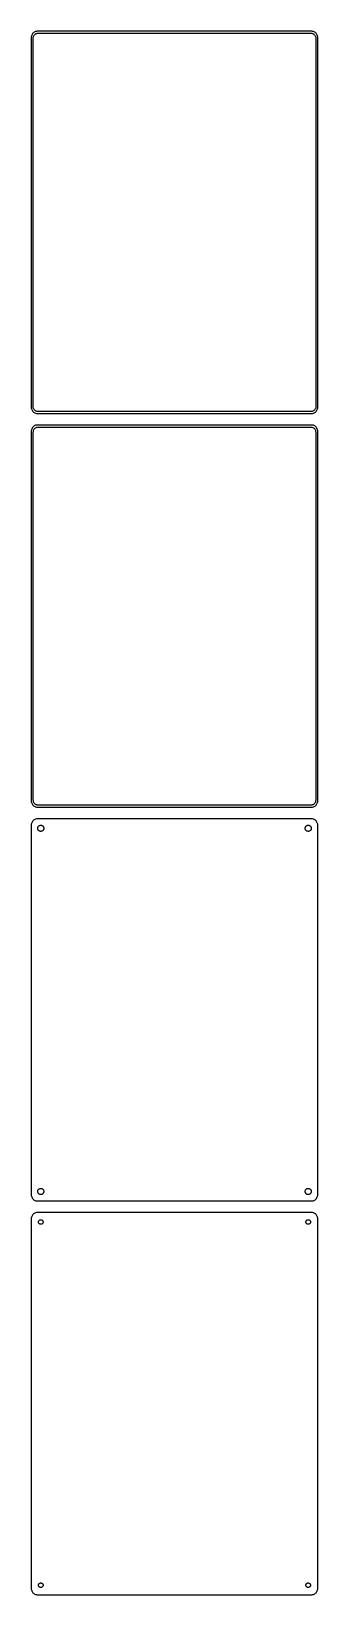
# Model space of a CAD drawing. Header units: metres. Extents: x -112 to 112, y 777 to 2004.
import ezdxf

# ---------------------------------------------------------------- set-up
doc = ezdxf.new("R2010")
doc.units = ezdxf.units.M

msp = doc.modelspace()

# ---------------------------------------------------------------- linework, layer by layer
for p, q in [((-112.343, 2000.24), (-112.461, 1999.63)), ((-112.149, 2000.84), (-112.343, 2000.24)), ((-111.882, 2001.41), (-112.149, 2000.84)), ((-111.545, 2001.94), (-111.882, 2001.41)), ((-111.145, 2002.42), (-111.545, 2001.94)), ((-110.687, 2002.85), (-111.145, 2002.42)), ((-110.719, 1999.97), (-110.505, 2000.43)), ((-110.179, 2003.22), (-110.687, 2002.85)), ((-110.505, 2000.43), (-110.236, 2000.85)), ((-110.236, 2000.85), (-109.916, 2001.24)), ((-109.629, 2003.52), (-110.179, 2003.22)), ((-109.916, 2001.24), (-109.55, 2001.58)), ((-109.045, 2003.76), (-109.629, 2003.52)), ((-109.55, 2001.58), (-109.143, 2001.88)), ((-109.143, 2001.88), (-108.703, 2002.12)), ((-108.437, 2003.91), (-109.045, 2003.76)), ((-108.703, 2002.12), (-108.236, 2002.3)), ((-107.814, 2003.99), (-108.437, 2003.91)), ((-108.236, 2002.3), (-107.75, 2002.43)), ((107.814, 2003.99), (-107.814, 2003.99)), ((-107.75, 2002.43), (-107.251, 2002.49)), ((-107.251, 2002.49), (107.251, 2002.49)), ((107.251, 2002.49), (107.75, 2002.43)), ((107.75, 2002.43), (108.236, 2002.3)), ((108.437, 2003.91), (107.814, 2003.99)), ((108.236, 2002.3), (108.703, 2002.12)), ((109.045, 2003.76), (108.437, 2003.91)), ((108.703, 2002.12), (109.143, 2001.88)), ((109.629, 2003.52), (109.045, 2003.76)), ((109.143, 2001.88), (109.55, 2001.58)), ((109.55, 2001.58), (109.916, 2001.24)), ((110.179, 2003.22), (109.629, 2003.52)), ((109.916, 2001.24), (110.236, 2000.85)), ((110.687, 2002.85), (110.179, 2003.22)), ((110.236, 2000.85), (110.505, 2000.43)), ((110.505, 2000.43), (110.719, 1999.97)), ((111.145, 2002.42), (110.687, 2002.85)), ((111.545, 2001.94), (111.145, 2002.42)), ((111.882, 2001.41), (111.545, 2001.94)), ((112.149, 2000.84), (111.882, 2001.41)), ((112.343, 2000.24), (112.149, 2000.84)), ((112.461, 1999.63), (112.343, 2000.24)), ((-112.461, 1999.63), (-112.5, 1999)), ((-112.5, 1999), (-112.5, 1709)), ((-111, 1998.5), (-110.968, 1999)), ((-111, 1709.5), (-111, 1998.5)), ((-110.968, 1999), (-110.874, 1999.49)), ((-110.874, 1999.49), (-110.719, 1999.97)), ((110.719, 1999.97), (110.874, 1999.49)), ((110.874, 1999.49), (110.968, 1999)), ((110.968, 1999), (111, 1998.5)), ((111, 1998.5), (111, 1709.5)), ((112.5, 1999), (112.461, 1999.63)), ((112.5, 1709), (112.5, 1999)), ((-112.5, 1709), (-112.461, 1708.37)), ((-112.461, 1708.37), (-112.343, 1707.76)), ((-112.343, 1707.76), (-112.149, 1707.16)), ((-112.149, 1707.16), (-111.882, 1706.59)), ((-111.882, 1706.59), (-111.545, 1706.06)), ((-111.545, 1706.06), (-111.145, 1705.58)), ((-111.145, 1705.58), (-110.687, 1705.15)), ((-110.968, 1709), (-111, 1709.5)), ((-110.874, 1708.51), (-110.968, 1709)), ((-110.719, 1708.03), (-110.874, 1708.51)), ((-110.505, 1707.57), (-110.719, 1708.03)), ((-110.236, 1707.15), (-110.505, 1707.57)), ((-109.916, 1706.76), (-110.236, 1707.15)), ((-109.55, 1706.42), (-109.916, 1706.76)), ((-109.143, 1706.12), (-109.55, 1706.42)), ((-108.703, 1705.88), (-109.143, 1706.12)), ((-108.236, 1705.7), (-108.703, 1705.88)), ((-107.75, 1705.57), (-108.236, 1705.7)), ((-107.251, 1705.51), (-107.75, 1705.57)), ((107.251, 1705.51), (-107.251, 1705.51)), ((107.75, 1705.57), (107.251, 1705.51)), ((108.236, 1705.7), (107.75, 1705.57)), ((108.703, 1705.88), (108.236, 1705.7)), ((109.143, 1706.12), (108.703, 1705.88)), ((109.55, 1706.42), (109.143, 1706.12)), ((109.916, 1706.76), (109.55, 1706.42)), ((110.236, 1707.15), (109.916, 1706.76)), ((110.505, 1707.57), (110.236, 1707.15)), ((110.719, 1708.03), (110.505, 1707.57)), ((110.687, 1705.15), (111.145, 1705.58)), ((110.874, 1708.51), (110.719, 1708.03)), ((110.968, 1709), (110.874, 1708.51)), ((111, 1709.5), (110.968, 1709)), ((111.145, 1705.58), (111.545, 1706.06)), ((111.545, 1706.06), (111.882, 1706.59)), ((111.882, 1706.59), (112.149, 1707.16)), ((112.149, 1707.16), (112.343, 1707.76)), ((112.343, 1707.76), (112.461, 1708.37)), ((112.461, 1708.37), (112.5, 1709)), ((-111.145, 1693.42), (-111.545, 1692.94)), ((-110.687, 1693.85), (-111.145, 1693.42)), ((-110.687, 1705.15), (-110.179, 1704.78)), ((-110.179, 1694.22), (-110.687, 1693.85)), ((-110.179, 1704.78), (-109.629, 1704.48)), ((-109.629, 1694.52), (-110.179, 1694.22)), ((-109.629, 1704.48), (-109.045, 1704.24)), ((-109.045, 1694.76), (-109.629, 1694.52)), ((-109.045, 1704.24), (-108.437, 1704.09)), ((-108.437, 1694.91), (-109.045, 1694.76)), ((-108.437, 1704.09), (-107.814, 1704.01)), ((-107.814, 1694.99), (-108.437, 1694.91)), ((-108.197, 1693.18), (-107.726, 1693.3)), ((-107.814, 1704.01), (107.814, 1704.01)), ((107.814, 1694.99), (-107.814, 1694.99)), ((-107.726, 1693.3), (-107.243, 1693.36)), ((-107.243, 1693.36), (107.243, 1693.36)), ((107.243, 1693.36), (107.726, 1693.3)), ((107.726, 1693.3), (108.197, 1693.18)), ((107.814, 1704.01), (108.437, 1704.09)), ((108.437, 1694.91), (107.814, 1694.99)), ((108.437, 1704.09), (109.045, 1704.24)), ((109.045, 1694.76), (108.437, 1694.91)), ((109.045, 1704.24), (109.629, 1704.48)), ((109.629, 1694.52), (109.045, 1694.76)), ((109.629, 1704.48), (110.179, 1704.78)), ((110.179, 1694.22), (109.629, 1694.52)), ((110.179, 1704.78), (110.687, 1705.15)), ((110.687, 1693.85), (110.179, 1694.22)), ((111.145, 1693.42), (110.687, 1693.85)), ((111.545, 1692.94), (111.145, 1693.42)), ((-112.461, 1690.63), (-112.5, 1690)), ((-112.5, 1690), (-112.5, 1400)), ((-112.343, 1691.24), (-112.461, 1690.63)), ((-112.149, 1691.84), (-112.343, 1691.24)), ((-111.882, 1692.41), (-112.149, 1691.84)), ((-111.545, 1692.94), (-111.882, 1692.41)), ((-110.873, 1689.5), (-110.842, 1689.99)), ((-110.873, 1400.5), (-110.873, 1689.5)), ((-110.842, 1689.99), (-110.751, 1690.46)), ((-110.751, 1690.46), (-110.601, 1690.93)), ((-110.601, 1690.93), (-110.394, 1691.37)), ((-110.394, 1691.37), (-110.133, 1691.78)), ((-110.133, 1691.78), (-109.823, 1692.15)), ((-109.823, 1692.15), (-109.469, 1692.48)), ((-109.469, 1692.48), (-109.075, 1692.77)), ((-109.075, 1692.77), (-108.649, 1693)), ((-108.649, 1693), (-108.197, 1693.18)), ((108.197, 1693.18), (108.649, 1693)), ((108.649, 1693), (109.075, 1692.77)), ((109.075, 1692.77), (109.469, 1692.48)), ((109.469, 1692.48), (109.823, 1692.15)), ((109.823, 1692.15), (110.133, 1691.78)), ((110.133, 1691.78), (110.394, 1691.37)), ((110.394, 1691.37), (110.601, 1690.93)), ((110.601, 1690.93), (110.751, 1690.46)), ((110.751, 1690.46), (110.842, 1689.99)), ((110.842, 1689.99), (110.873, 1689.5)), ((110.873, 1689.5), (110.873, 1400.5)), ((111.882, 1692.41), (111.545, 1692.94)), ((112.149, 1691.84), (111.882, 1692.41)), ((112.343, 1691.24), (112.149, 1691.84)), ((112.461, 1690.63), (112.343, 1691.24)), ((112.5, 1690), (112.461, 1690.63)), ((112.5, 1400), (112.5, 1690)), ((-112.5, 1400), (-112.461, 1399.37)), ((-112.461, 1399.37), (-112.343, 1398.76)), ((-112.343, 1398.76), (-112.149, 1398.16)), ((-110.842, 1400.01), (-110.873, 1400.5)), ((-110.751, 1399.54), (-110.842, 1400.01)), ((-110.601, 1399.07), (-110.751, 1399.54)), ((-110.394, 1398.63), (-110.601, 1399.07)), ((110.601, 1399.07), (110.394, 1398.63)), ((110.751, 1399.54), (110.601, 1399.07)), ((110.842, 1400.01), (110.751, 1399.54)), ((110.873, 1400.5), (110.842, 1400.01)), ((112.149, 1398.16), (112.343, 1398.76)), ((112.343, 1398.76), (112.461, 1399.37)), ((112.461, 1399.37), (112.5, 1400)), ((-112.149, 1398.16), (-111.882, 1397.59)), ((-111.882, 1397.59), (-111.545, 1397.06)), ((-111.545, 1397.06), (-111.145, 1396.58)), ((-111.145, 1396.58), (-110.687, 1396.15)), ((-110.687, 1396.15), (-110.179, 1395.78)), ((-110.133, 1398.22), (-110.394, 1398.63)), ((-110.179, 1395.78), (-109.629, 1395.48)), ((-109.823, 1397.85), (-110.133, 1398.22)), ((-109.469, 1397.52), (-109.823, 1397.85)), ((-109.629, 1395.48), (-109.045, 1395.24)), ((-109.075, 1397.23), (-109.469, 1397.52)), ((-108.649, 1397), (-109.075, 1397.23)), ((-109.045, 1395.24), (-108.437, 1395.09)), ((-108.197, 1396.82), (-108.649, 1397)), ((-108.437, 1395.09), (-107.814, 1395.01)), ((-107.726, 1396.7), (-108.197, 1396.82)), ((-107.814, 1395.01), (107.814, 1395.01)), ((-107.243, 1396.64), (-107.726, 1396.7)), ((107.243, 1396.64), (-107.243, 1396.64)), ((107.726, 1396.7), (107.243, 1396.64)), ((108.197, 1396.82), (107.726, 1396.7)), ((107.814, 1395.01), (108.437, 1395.09)), ((108.649, 1397), (108.197, 1396.82)), ((108.437, 1395.09), (109.045, 1395.24)), ((109.075, 1397.23), (108.649, 1397)), ((109.045, 1395.24), (109.629, 1395.48)), ((109.469, 1397.52), (109.075, 1397.23)), ((109.823, 1397.85), (109.469, 1397.52)), ((109.629, 1395.48), (110.179, 1395.78)), ((110.133, 1398.22), (109.823, 1397.85)), ((110.394, 1398.63), (110.133, 1398.22)), ((110.179, 1395.78), (110.687, 1396.15)), ((110.687, 1396.15), (111.145, 1396.58)), ((111.145, 1396.58), (111.545, 1397.06)), ((111.545, 1397.06), (111.882, 1397.59)), ((111.882, 1397.59), (112.149, 1398.16)), ((-112.461, 1381.63), (-112.5, 1381)), ((-112.5, 1381), (-112.5, 1091)), ((-112.343, 1382.24), (-112.461, 1381.63)), ((-112.149, 1382.84), (-112.343, 1382.24)), ((-111.882, 1383.41), (-112.149, 1382.84)), ((-111.545, 1383.94), (-111.882, 1383.41)), ((-111.145, 1384.42), (-111.545, 1383.94)), ((-110.687, 1384.85), (-111.145, 1384.42)), ((-110.179, 1385.22), (-110.687, 1384.85)), ((-109.629, 1385.52), (-110.179, 1385.22)), ((-109.045, 1385.76), (-109.629, 1385.52)), ((-108.437, 1385.91), (-109.045, 1385.76)), ((-107.814, 1385.99), (-108.437, 1385.91)), ((107.814, 1385.99), (-107.814, 1385.99)), ((-107.4, 1378.5), (-107.381, 1378.8)), ((-107.381, 1378.2), (-107.4, 1378.5)), ((-107.381, 1378.8), (-107.325, 1379.1)), ((-107.325, 1377.9), (-107.381, 1378.2)), ((-107.325, 1379.1), (-107.231, 1379.38)), ((-107.231, 1377.62), (-107.325, 1377.9)), ((-107.231, 1379.38), (-107.103, 1379.66)), ((-107.103, 1377.34), (-107.231, 1377.62)), ((-107.103, 1379.66), (-106.942, 1379.91)), ((-106.942, 1377.09), (-107.103, 1377.34)), ((-106.942, 1379.91), (-106.75, 1380.14)), ((-106.75, 1376.86), (-106.942, 1377.09)), ((-106.75, 1380.14), (-106.53, 1380.35)), ((-106.53, 1376.65), (-106.75, 1376.86)), ((-106.53, 1380.35), (-106.286, 1380.53)), ((-106.286, 1376.47), (-106.53, 1376.65)), ((-106.286, 1380.53), (-106.022, 1380.67)), ((-106.022, 1376.33), (-106.286, 1376.47)), ((-106.022, 1380.67), (-105.742, 1380.78)), ((-105.742, 1376.22), (-106.022, 1376.33)), ((-105.742, 1380.78), (-105.45, 1380.86)), ((-105.45, 1376.14), (-105.742, 1376.22)), ((-105.45, 1380.86), (-105.151, 1380.9)), ((-105.151, 1376.1), (-105.45, 1376.14)), ((-105.151, 1380.9), (-104.849, 1380.9)), ((-104.849, 1376.1), (-105.151, 1376.1)), ((-104.849, 1380.9), (-104.55, 1380.86)), ((-104.55, 1376.14), (-104.849, 1376.1)), ((-104.55, 1380.86), (-104.258, 1380.78)), ((-104.258, 1376.22), (-104.55, 1376.14)), ((-104.258, 1380.78), (-103.978, 1380.67)), ((-103.978, 1376.33), (-104.258, 1376.22)), ((-103.978, 1380.67), (-103.714, 1380.53)), ((-103.714, 1376.47), (-103.978, 1376.33)), ((-103.714, 1380.53), (-103.47, 1380.35)), ((-103.47, 1376.65), (-103.714, 1376.47)), ((-103.47, 1380.35), (-103.25, 1380.14)), ((-103.25, 1376.86), (-103.47, 1376.65)), ((-103.25, 1380.14), (-103.058, 1379.91)), ((-103.058, 1377.09), (-103.25, 1376.86)), ((-103.058, 1379.91), (-102.897, 1379.66)), ((-102.897, 1377.34), (-103.058, 1377.09)), ((-102.897, 1379.66), (-102.769, 1379.38)), ((-102.769, 1377.62), (-102.897, 1377.34)), ((-102.769, 1379.38), (-102.675, 1379.1)), ((-102.675, 1377.9), (-102.769, 1377.62)), ((-102.675, 1379.1), (-102.619, 1378.8)), ((-102.619, 1378.2), (-102.675, 1377.9)), ((-102.619, 1378.8), (-102.6, 1378.5)), ((-102.6, 1378.5), (-102.619, 1378.2)), ((102.6, 1378.5), (102.619, 1378.8)), ((102.619, 1378.2), (102.6, 1378.5)), ((102.619, 1378.8), (102.675, 1379.1)), ((102.675, 1377.9), (102.619, 1378.2)), ((102.675, 1379.1), (102.769, 1379.38)), ((102.769, 1377.62), (102.675, 1377.9)), ((102.769, 1379.38), (102.897, 1379.66)), ((102.897, 1377.34), (102.769, 1377.62)), ((102.897, 1379.66), (103.058, 1379.91)), ((103.058, 1377.09), (102.897, 1377.34)), ((103.058, 1379.91), (103.25, 1380.14)), ((103.25, 1376.86), (103.058, 1377.09)), ((103.25, 1380.14), (103.47, 1380.35)), ((103.47, 1376.65), (103.25, 1376.86)), ((103.47, 1380.35), (103.714, 1380.53)), ((103.714, 1376.47), (103.47, 1376.65)), ((103.714, 1380.53), (103.978, 1380.67)), ((103.978, 1376.33), (103.714, 1376.47)), ((103.978, 1380.67), (104.258, 1380.78)), ((104.258, 1376.22), (103.978, 1376.33)), ((104.258, 1380.78), (104.55, 1380.86)), ((104.55, 1376.14), (104.258, 1376.22)), ((104.55, 1380.86), (104.849, 1380.9)), ((104.849, 1376.1), (104.55, 1376.14)), ((104.849, 1380.9), (105.151, 1380.9)), ((105.151, 1376.1), (104.849, 1376.1)), ((105.151, 1380.9), (105.45, 1380.86)), ((105.45, 1376.14), (105.151, 1376.1)), ((105.45, 1380.86), (105.742, 1380.78)), ((105.742, 1376.22), (105.45, 1376.14)), ((105.742, 1380.78), (106.022, 1380.67)), ((106.022, 1376.33), (105.742, 1376.22)), ((106.022, 1380.67), (106.286, 1380.53)), ((106.286, 1376.47), (106.022, 1376.33)), ((106.286, 1380.53), (106.53, 1380.35)), ((106.53, 1376.65), (106.286, 1376.47)), ((106.53, 1380.35), (106.75, 1380.14)), ((106.75, 1376.86), (106.53, 1376.65)), ((106.75, 1380.14), (106.942, 1379.91)), ((106.942, 1377.09), (106.75, 1376.86)), ((106.942, 1379.91), (107.103, 1379.66)), ((107.103, 1377.34), (106.942, 1377.09)), ((107.103, 1379.66), (107.231, 1379.38)), ((107.231, 1377.62), (107.103, 1377.34)), ((107.231, 1379.38), (107.325, 1379.1)), ((107.325, 1377.9), (107.231, 1377.62)), ((107.325, 1379.1), (107.381, 1378.8)), ((107.381, 1378.2), (107.325, 1377.9)), ((107.381, 1378.8), (107.4, 1378.5)), ((107.4, 1378.5), (107.381, 1378.2)), ((108.437, 1385.91), (107.814, 1385.99)), ((109.045, 1385.76), (108.437, 1385.91)), ((109.629, 1385.52), (109.045, 1385.76)), ((110.179, 1385.22), (109.629, 1385.52)), ((110.687, 1384.85), (110.179, 1385.22)), ((111.145, 1384.42), (110.687, 1384.85)), ((111.545, 1383.94), (111.145, 1384.42)), ((111.882, 1383.41), (111.545, 1383.94)), ((112.149, 1382.84), (111.882, 1383.41)), ((112.343, 1382.24), (112.149, 1382.84)), ((112.461, 1381.63), (112.343, 1382.24)), ((112.5, 1381), (112.461, 1381.63)), ((112.5, 1091), (112.5, 1381)), ((-107.4, 1093.5), (-107.381, 1093.8)), ((-107.381, 1093.2), (-107.4, 1093.5)), ((-107.381, 1093.8), (-107.325, 1094.1)), ((-107.325, 1092.9), (-107.381, 1093.2)), ((-107.325, 1094.1), (-107.231, 1094.38)), ((-107.231, 1092.62), (-107.325, 1092.9)), ((-107.231, 1094.38), (-107.103, 1094.66)), ((-107.103, 1092.34), (-107.231, 1092.62)), ((-107.103, 1094.66), (-106.942, 1094.91)), ((-106.942, 1092.09), (-107.103, 1092.34)), ((-106.942, 1094.91), (-106.75, 1095.14)), ((-106.75, 1091.86), (-106.942, 1092.09)), ((-106.75, 1095.14), (-106.53, 1095.35)), ((-106.53, 1095.35), (-106.286, 1095.53)), ((-106.286, 1095.53), (-106.022, 1095.67)), ((-106.022, 1095.67), (-105.742, 1095.78)), ((-105.742, 1095.78), (-105.45, 1095.86)), ((-105.45, 1095.86), (-105.151, 1095.9)), ((-105.151, 1095.9), (-104.849, 1095.9)), ((-104.849, 1095.9), (-104.55, 1095.86)), ((-104.55, 1095.86), (-104.258, 1095.78)), ((-104.258, 1095.78), (-103.978, 1095.67)), ((-103.978, 1095.67), (-103.714, 1095.53)), ((-103.714, 1095.53), (-103.47, 1095.35)), ((-103.47, 1095.35), (-103.25, 1095.14)), ((-103.25, 1095.14), (-103.058, 1094.91)), ((-103.058, 1092.09), (-103.25, 1091.86)), ((-103.058, 1094.91), (-102.897, 1094.66)), ((-102.897, 1092.34), (-103.058, 1092.09)), ((-102.897, 1094.66), (-102.769, 1094.38)), ((-102.769, 1092.62), (-102.897, 1092.34)), ((-102.769, 1094.38), (-102.675, 1094.1)), ((-102.675, 1092.9), (-102.769, 1092.62)), ((-102.675, 1094.1), (-102.619, 1093.8)), ((-102.619, 1093.2), (-102.675, 1092.9)), ((-102.619, 1093.8), (-102.6, 1093.5)), ((-102.6, 1093.5), (-102.619, 1093.2)), ((102.6, 1093.5), (102.619, 1093.8)), ((102.619, 1093.2), (102.6, 1093.5)), ((102.619, 1093.8), (102.675, 1094.1)), ((102.675, 1092.9), (102.619, 1093.2)), ((102.675, 1094.1), (102.769, 1094.38)), ((102.769, 1092.62), (102.675, 1092.9)), ((102.769, 1094.38), (102.897, 1094.66)), ((102.897, 1092.34), (102.769, 1092.62)), ((102.897, 1094.66), (103.058, 1094.91)), ((103.058, 1092.09), (102.897, 1092.34)), ((103.058, 1094.91), (103.25, 1095.14)), ((103.25, 1091.86), (103.058, 1092.09)), ((103.25, 1095.14), (103.47, 1095.35)), ((103.47, 1095.35), (103.714, 1095.53)), ((103.714, 1095.53), (103.978, 1095.67)), ((103.978, 1095.67), (104.258, 1095.78)), ((104.258, 1095.78), (104.55, 1095.86)), ((104.55, 1095.86), (104.849, 1095.9)), ((104.849, 1095.9), (105.151, 1095.9)), ((105.151, 1095.9), (105.45, 1095.86)), ((105.45, 1095.86), (105.742, 1095.78)), ((105.742, 1095.78), (106.022, 1095.67)), ((106.022, 1095.67), (106.286, 1095.53)), ((106.286, 1095.53), (106.53, 1095.35)), ((106.53, 1095.35), (106.75, 1095.14)), ((106.75, 1095.14), (106.942, 1094.91)), ((106.942, 1092.09), (106.75, 1091.86)), ((106.942, 1094.91), (107.103, 1094.66)), ((107.103, 1092.34), (106.942, 1092.09)), ((107.103, 1094.66), (107.231, 1094.38)), ((107.231, 1092.62), (107.103, 1092.34)), ((107.231, 1094.38), (107.325, 1094.1)), ((107.325, 1092.9), (107.231, 1092.62)), ((107.325, 1094.1), (107.381, 1093.8)), ((107.381, 1093.2), (107.325, 1092.9)), ((107.381, 1093.8), (107.4, 1093.5)), ((107.4, 1093.5), (107.381, 1093.2)), ((-112.5, 1091), (-112.461, 1090.37)), ((-112.461, 1090.37), (-112.343, 1089.76)), ((-112.343, 1089.76), (-112.149, 1089.16)), ((-112.149, 1089.16), (-111.882, 1088.59)), ((-111.882, 1088.59), (-111.545, 1088.06)), ((-111.545, 1088.06), (-111.145, 1087.58)), ((-111.145, 1087.58), (-110.687, 1087.15)), ((-110.687, 1087.15), (-110.179, 1086.78)), ((-110.179, 1086.78), (-109.629, 1086.48)), ((-109.629, 1086.48), (-109.045, 1086.24)), ((-109.045, 1086.24), (-108.437, 1086.09)), ((-108.437, 1086.09), (-107.814, 1086.01)), ((-107.814, 1086.01), (107.814, 1086.01)), ((-106.53, 1091.65), (-106.75, 1091.86)), ((-106.286, 1091.47), (-106.53, 1091.65)), ((-106.022, 1091.33), (-106.286, 1091.47)), ((-105.742, 1091.22), (-106.022, 1091.33)), ((-105.45, 1091.14), (-105.742, 1091.22)), ((-105.151, 1091.1), (-105.45, 1091.14)), ((-104.849, 1091.1), (-105.151, 1091.1)), ((-104.55, 1091.14), (-104.849, 1091.1)), ((-104.258, 1091.22), (-104.55, 1091.14)), ((-103.978, 1091.33), (-104.258, 1091.22)), ((-103.714, 1091.47), (-103.978, 1091.33)), ((-103.47, 1091.65), (-103.714, 1091.47)), ((-103.25, 1091.86), (-103.47, 1091.65)), ((103.47, 1091.65), (103.25, 1091.86)), ((103.714, 1091.47), (103.47, 1091.65)), ((103.978, 1091.33), (103.714, 1091.47)), ((104.258, 1091.22), (103.978, 1091.33)), ((104.55, 1091.14), (104.258, 1091.22)), ((104.849, 1091.1), (104.55, 1091.14)), ((105.151, 1091.1), (104.849, 1091.1)), ((105.45, 1091.14), (105.151, 1091.1)), ((105.742, 1091.22), (105.45, 1091.14)), ((106.022, 1091.33), (105.742, 1091.22)), ((106.286, 1091.47), (106.022, 1091.33)), ((106.53, 1091.65), (106.286, 1091.47)), ((106.75, 1091.86), (106.53, 1091.65)), ((107.814, 1086.01), (108.437, 1086.09)), ((108.437, 1086.09), (109.045, 1086.24)), ((109.045, 1086.24), (109.629, 1086.48)), ((109.629, 1086.48), (110.179, 1086.78)), ((110.179, 1086.78), (110.687, 1087.15)), ((110.687, 1087.15), (111.145, 1087.58)), ((111.145, 1087.58), (111.545, 1088.06)), ((111.545, 1088.06), (111.882, 1088.59)), ((111.882, 1088.59), (112.149, 1089.16)), ((112.149, 1089.16), (112.343, 1089.76)), ((112.343, 1089.76), (112.461, 1090.37)), ((112.461, 1090.37), (112.5, 1091)), ((-112.461, 1072.63), (-112.5, 1072)), ((-112.5, 1072), (-112.5, 782)), ((-112.343, 1073.24), (-112.461, 1072.63)), ((-112.149, 1073.84), (-112.343, 1073.24)), ((-111.882, 1074.41), (-112.149, 1073.84)), ((-111.545, 1074.94), (-111.882, 1074.41)), ((-111.145, 1075.42), (-111.545, 1074.94)), ((-110.687, 1075.85), (-111.145, 1075.42)), ((-110.179, 1076.22), (-110.687, 1075.85)), ((-109.629, 1076.52), (-110.179, 1076.22)), ((-109.045, 1076.76), (-109.629, 1076.52)), ((-108.437, 1076.91), (-109.045, 1076.76)), ((-107.814, 1076.99), (-108.437, 1076.91)), ((107.814, 1076.99), (-107.814, 1076.99)), ((-106.8, 1069.5), (-106.786, 1069.73)), ((-106.786, 1069.27), (-106.8, 1069.5)), ((-106.786, 1069.73), (-106.743, 1069.95)), ((-106.743, 1069.05), (-106.786, 1069.27)), ((-106.743, 1069.95), (-106.674, 1070.16)), ((-106.674, 1068.84), (-106.743, 1069.05)), ((-106.674, 1070.16), (-106.577, 1070.37)), ((-106.577, 1068.63), (-106.674, 1068.84)), ((-106.577, 1070.37), (-106.456, 1070.56)), ((-106.456, 1068.44), (-106.577, 1068.63)), ((-106.456, 1070.56), (-106.312, 1070.73)), ((-106.312, 1068.27), (-106.456, 1068.44)), ((-106.312, 1070.73), (-106.147, 1070.89)), ((-106.147, 1068.11), (-106.312, 1068.27)), ((-106.147, 1070.89), (-105.964, 1071.02)), ((-105.964, 1067.98), (-106.147, 1068.11)), ((-105.964, 1071.02), (-105.766, 1071.13)), ((-105.766, 1067.87), (-105.964, 1067.98)), ((-105.766, 1071.13), (-105.556, 1071.21)), ((-105.556, 1067.79), (-105.766, 1067.87)), ((-105.556, 1071.21), (-105.337, 1071.27)), ((-105.337, 1067.73), (-105.556, 1067.79)), ((-105.337, 1071.27), (-105.113, 1071.3)), ((-105.113, 1067.7), (-105.337, 1067.73)), ((-105.113, 1071.3), (-104.887, 1071.3)), ((-104.887, 1067.7), (-105.113, 1067.7)), ((-104.887, 1071.3), (-104.663, 1071.27)), ((-104.663, 1067.73), (-104.887, 1067.7)), ((-104.663, 1071.27), (-104.444, 1071.21)), ((-104.444, 1067.79), (-104.663, 1067.73)), ((-104.444, 1071.21), (-104.234, 1071.13)), ((-104.234, 1067.87), (-104.444, 1067.79)), ((-104.234, 1071.13), (-104.036, 1071.02)), ((-104.036, 1067.98), (-104.234, 1067.87)), ((-104.036, 1071.02), (-103.853, 1070.89)), ((-103.853, 1068.11), (-104.036, 1067.98)), ((-103.853, 1070.89), (-103.688, 1070.73)), ((-103.688, 1068.27), (-103.853, 1068.11)), ((-103.688, 1070.73), (-103.544, 1070.56)), ((-103.544, 1068.44), (-103.688, 1068.27)), ((-103.544, 1070.56), (-103.423, 1070.37)), ((-103.423, 1068.63), (-103.544, 1068.44)), ((-103.423, 1070.37), (-103.326, 1070.16)), ((-103.326, 1068.84), (-103.423, 1068.63)), ((-103.326, 1070.16), (-103.257, 1069.95)), ((-103.257, 1069.05), (-103.326, 1068.84)), ((-103.257, 1069.95), (-103.214, 1069.73)), ((-103.214, 1069.27), (-103.257, 1069.05)), ((-103.214, 1069.73), (-103.2, 1069.5)), ((-103.2, 1069.5), (-103.214, 1069.27)), ((103.2, 1069.5), (103.214, 1069.73)), ((103.214, 1069.27), (103.2, 1069.5)), ((103.214, 1069.73), (103.257, 1069.95)), ((103.257, 1069.05), (103.214, 1069.27)), ((103.257, 1069.95), (103.326, 1070.16)), ((103.326, 1068.84), (103.257, 1069.05)), ((103.326, 1070.16), (103.423, 1070.37)), ((103.423, 1068.63), (103.326, 1068.84)), ((103.423, 1070.37), (103.544, 1070.56)), ((103.544, 1068.44), (103.423, 1068.63)), ((103.544, 1070.56), (103.688, 1070.73)), ((103.688, 1068.27), (103.544, 1068.44)), ((103.688, 1070.73), (103.853, 1070.89)), ((103.853, 1068.11), (103.688, 1068.27)), ((103.853, 1070.89), (104.036, 1071.02)), ((104.036, 1067.98), (103.853, 1068.11)), ((104.036, 1071.02), (104.234, 1071.13)), ((104.234, 1067.87), (104.036, 1067.98)), ((104.234, 1071.13), (104.444, 1071.21)), ((104.444, 1067.79), (104.234, 1067.87)), ((104.444, 1071.21), (104.663, 1071.27)), ((104.663, 1067.73), (104.444, 1067.79)), ((104.663, 1071.27), (104.887, 1071.3)), ((104.887, 1067.7), (104.663, 1067.73)), ((104.887, 1071.3), (105.113, 1071.3)), ((105.113, 1067.7), (104.887, 1067.7)), ((105.113, 1071.3), (105.337, 1071.27)), ((105.337, 1067.73), (105.113, 1067.7)), ((105.337, 1071.27), (105.556, 1071.21)), ((105.556, 1067.79), (105.337, 1067.73)), ((105.556, 1071.21), (105.766, 1071.13)), ((105.766, 1067.87), (105.556, 1067.79)), ((105.766, 1071.13), (105.964, 1071.02)), ((105.964, 1067.98), (105.766, 1067.87)), ((105.964, 1071.02), (106.147, 1070.89)), ((106.147, 1068.11), (105.964, 1067.98)), ((106.147, 1070.89), (106.312, 1070.73)), ((106.312, 1068.27), (106.147, 1068.11)), ((106.312, 1070.73), (106.456, 1070.56)), ((106.456, 1068.44), (106.312, 1068.27)), ((106.456, 1070.56), (106.577, 1070.37)), ((106.577, 1068.63), (106.456, 1068.44)), ((106.577, 1070.37), (106.674, 1070.16)), ((106.674, 1068.84), (106.577, 1068.63)), ((106.674, 1070.16), (106.743, 1069.95)), ((106.743, 1069.05), (106.674, 1068.84)), ((106.743, 1069.95), (106.786, 1069.73)), ((106.786, 1069.27), (106.743, 1069.05)), ((106.786, 1069.73), (106.8, 1069.5)), ((106.8, 1069.5), (106.786, 1069.27)), ((108.437, 1076.91), (107.814, 1076.99)), ((109.045, 1076.76), (108.437, 1076.91)), ((109.629, 1076.52), (109.045, 1076.76)), ((110.179, 1076.22), (109.629, 1076.52)), ((110.687, 1075.85), (110.179, 1076.22)), ((111.145, 1075.42), (110.687, 1075.85)), ((111.545, 1074.94), (111.145, 1075.42)), ((111.882, 1074.41), (111.545, 1074.94)), ((112.149, 1073.84), (111.882, 1074.41)), ((112.343, 1073.24), (112.149, 1073.84)), ((112.461, 1072.63), (112.343, 1073.24)), ((112.5, 1072), (112.461, 1072.63)), ((112.5, 782), (112.5, 1072)), ((-106.674, 785.163), (-106.577, 785.367)), ((-106.577, 785.367), (-106.456, 785.558)), ((-106.456, 785.558), (-106.312, 785.732)), ((-106.312, 785.732), (-106.147, 785.887)), ((-106.147, 785.887), (-105.964, 786.02)), ((-105.964, 786.02), (-105.766, 786.129)), ((-105.766, 786.129), (-105.556, 786.212)), ((-105.556, 786.212), (-105.337, 786.268)), ((-105.337, 786.268), (-105.113, 786.296)), ((-105.113, 786.296), (-104.887, 786.296)), ((-104.887, 786.296), (-104.663, 786.268)), ((-104.663, 786.268), (-104.444, 786.212)), ((-104.444, 786.212), (-104.234, 786.129)), ((-104.234, 786.129), (-104.036, 786.02)), ((-104.036, 786.02), (-103.853, 785.887)), ((-103.853, 785.887), (-103.688, 785.732)), ((-103.688, 785.732), (-103.544, 785.558)), ((-103.544, 785.558), (-103.423, 785.367)), ((-103.423, 785.367), (-103.326, 785.163)), ((103.326, 785.163), (103.423, 785.367)), ((103.423, 785.367), (103.544, 785.558)), ((103.544, 785.558), (103.688, 785.732)), ((103.688, 785.732), (103.853, 785.887)), ((103.853, 785.887), (104.036, 786.02)), ((104.036, 786.02), (104.234, 786.129)), ((104.234, 786.129), (104.444, 786.212)), ((104.444, 786.212), (104.663, 786.268)), ((104.663, 786.268), (104.887, 786.296)), ((104.887, 786.296), (105.113, 786.296)), ((105.113, 786.296), (105.337, 786.268)), ((105.337, 786.268), (105.556, 786.212)), ((105.556, 786.212), (105.766, 786.129)), ((105.766, 786.129), (105.964, 786.02)), ((105.964, 786.02), (106.147, 785.887)), ((106.147, 785.887), (106.312, 785.732)), ((106.312, 785.732), (106.456, 785.558)), ((106.456, 785.558), (106.577, 785.367)), ((106.577, 785.367), (106.674, 785.163)), ((-112.5, 782), (-112.461, 781.373)), ((-112.461, 781.373), (-112.343, 780.757)), ((-112.343, 780.757), (-112.149, 780.159)), ((-112.149, 780.159), (-111.882, 779.591)), ((-111.882, 779.591), (-111.545, 779.061)), ((-111.545, 779.061), (-111.145, 778.577)), ((-111.145, 778.577), (-110.687, 778.147)), ((-110.687, 778.147), (-110.179, 777.778)), ((-110.179, 777.778), (-109.629, 777.476)), ((-109.629, 777.476), (-109.045, 777.245)), ((-109.045, 777.245), (-108.437, 777.089)), ((-108.437, 777.089), (-107.814, 777.01)), ((-107.814, 777.01), (107.814, 777.01)), ((-106.8, 784.5), (-106.786, 784.726)), ((-106.786, 784.274), (-106.8, 784.5)), ((-106.786, 784.726), (-106.743, 784.948)), ((-106.743, 784.052), (-106.786, 784.274)), ((-106.743, 784.948), (-106.674, 785.163)), ((-106.674, 783.837), (-106.743, 784.052)), ((-106.577, 783.633), (-106.674, 783.837)), ((-106.456, 783.442), (-106.577, 783.633)), ((-106.312, 783.268), (-106.456, 783.442)), ((-106.147, 783.113), (-106.312, 783.268)), ((-105.964, 782.98), (-106.147, 783.113)), ((-105.766, 782.871), (-105.964, 782.98)), ((-105.556, 782.788), (-105.766, 782.871)), ((-105.337, 782.732), (-105.556, 782.788)), ((-105.113, 782.704), (-105.337, 782.732)), ((-104.887, 782.704), (-105.113, 782.704)), ((-104.663, 782.732), (-104.887, 782.704)), ((-104.444, 782.788), (-104.663, 782.732)), ((-104.234, 782.871), (-104.444, 782.788)), ((-104.036, 782.98), (-104.234, 782.871)), ((-103.853, 783.113), (-104.036, 782.98)), ((-103.688, 783.268), (-103.853, 783.113)), ((-103.544, 783.442), (-103.688, 783.268)), ((-103.423, 783.633), (-103.544, 783.442)), ((-103.326, 783.837), (-103.423, 783.633)), ((-103.326, 785.163), (-103.257, 784.948)), ((-103.257, 784.052), (-103.326, 783.837)), ((-103.257, 784.948), (-103.214, 784.726)), ((-103.214, 784.274), (-103.257, 784.052)), ((-103.214, 784.726), (-103.2, 784.5)), ((-103.2, 784.5), (-103.214, 784.274)), ((103.2, 784.5), (103.214, 784.726)), ((103.214, 784.274), (103.2, 784.5)), ((103.214, 784.726), (103.257, 784.948)), ((103.257, 784.052), (103.214, 784.274)), ((103.257, 784.948), (103.326, 785.163)), ((103.326, 783.837), (103.257, 784.052)), ((103.423, 783.633), (103.326, 783.837)), ((103.544, 783.442), (103.423, 783.633)), ((103.688, 783.268), (103.544, 783.442)), ((103.853, 783.113), (103.688, 783.268)), ((104.036, 782.98), (103.853, 783.113)), ((104.234, 782.871), (104.036, 782.98)), ((104.444, 782.788), (104.234, 782.871)), ((104.663, 782.732), (104.444, 782.788)), ((104.887, 782.704), (104.663, 782.732)), ((105.113, 782.704), (104.887, 782.704)), ((105.337, 782.732), (105.113, 782.704)), ((105.556, 782.788), (105.337, 782.732)), ((105.766, 782.871), (105.556, 782.788)), ((105.964, 782.98), (105.766, 782.871)), ((106.147, 783.113), (105.964, 782.98)), ((106.312, 783.268), (106.147, 783.113)), ((106.456, 783.442), (106.312, 783.268)), ((106.577, 783.633), (106.456, 783.442)), ((106.674, 783.837), (106.577, 783.633)), ((106.674, 785.163), (106.743, 784.948)), ((106.743, 784.052), (106.674, 783.837)), ((106.743, 784.948), (106.786, 784.726)), ((106.786, 784.274), (106.743, 784.052)), ((106.786, 784.726), (106.8, 784.5)), ((106.8, 784.5), (106.786, 784.274)), ((107.814, 777.01), (108.437, 777.089)), ((108.437, 777.089), (109.045, 777.245)), ((109.045, 777.245), (109.629, 777.476)), ((109.629, 777.476), (110.179, 777.778)), ((110.179, 777.778), (110.687, 778.147)), ((110.687, 778.147), (111.145, 778.577)), ((111.145, 778.577), (111.545, 779.061)), ((111.545, 779.061), (111.882, 779.591)), ((111.882, 779.591), (112.149, 780.159)), ((112.149, 780.159), (112.343, 780.757)), ((112.343, 780.757), (112.461, 781.373)), ((112.461, 781.373), (112.5, 782))]:
    msp.add_line(p, q)

doc.saveas('drawing.dxf')
